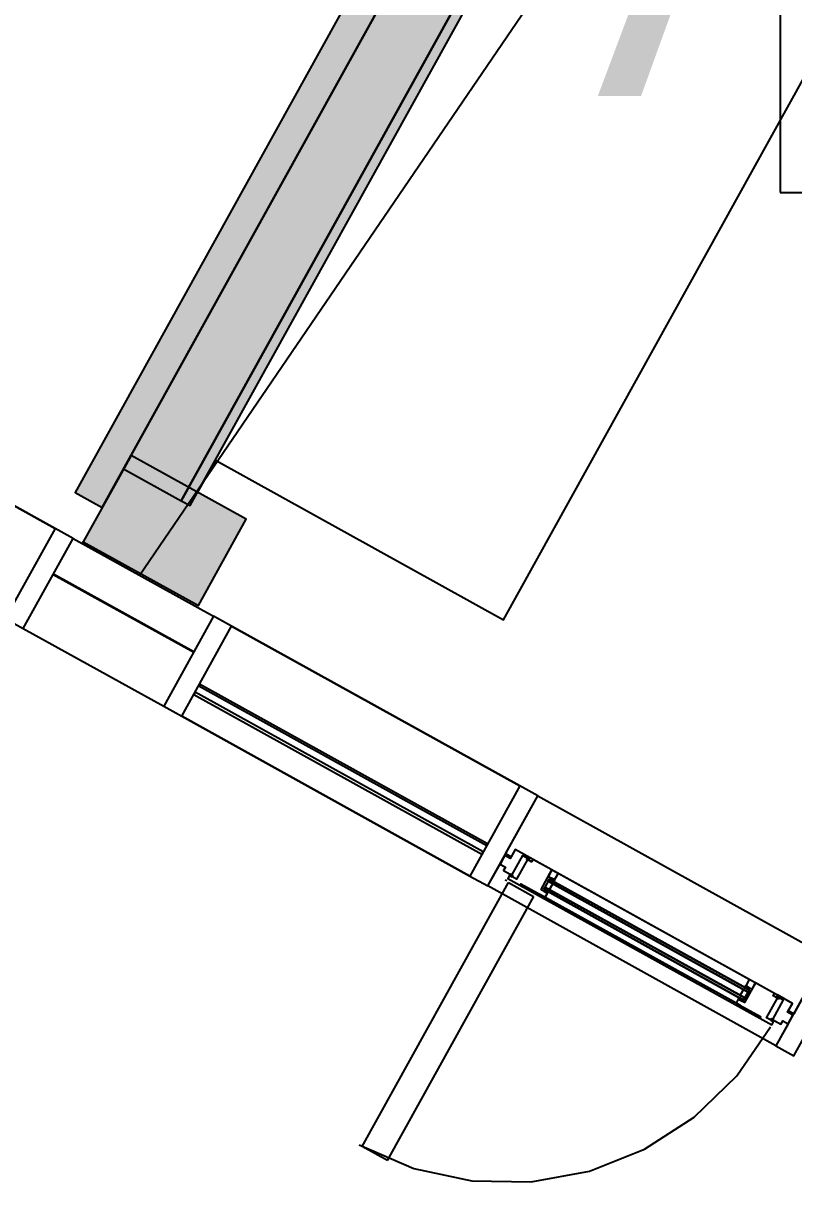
# Model space of a CAD drawing. Header units: metres. Extents: x 2.5 to 42.6, y 0.9 to 31.9.
# Drawn here: x 27.076 to 27.813, y 10.604 to 11.712 of the extents above; entities that cross this region are included whole.
import ezdxf

# ---------------------------------------------------------------- set-up
doc = ezdxf.new("R2010")
doc.units = ezdxf.units.M
for name, color, linetype in [('ARREDI', 9, 'Continuous'), ('PARETI_STRUTTURE', 7, 'Continuous'), ('PILASTRI_SETTI', 8, 'Continuous'), ('WAYFINDING_RIQUADRI', 7, 'Continuous'), ('WAYFINDING_TESTI', 7, 'Continuous')]:
    doc.layers.add(name, color=color, linetype=linetype)

msp = doc.modelspace()

# ---------------------------------------------------------------- linework, layer by layer
at = {"layer": 'ARREDI'}
msp.add_lwpolyline([(27.2598, 11.2942), (27.5353, 11.1415), (28.0475, 12.0656), (27.772, 12.2183)], dxfattribs=at)
for points in [[(27.2392, 11.1108), (27.1049, 11.1852), (27.1047, 11.1849), (27.239, 11.1104)], [(27.5353, 10.9018), (27.5434, 10.8974), (27.5538, 10.9162), (27.56, 10.9127), (27.5607, 10.9139), (27.5464, 10.9218), (27.5417, 10.9134), (27.5366, 10.9163), (27.5319, 10.908), (27.5371, 10.9051)], [(27.5394, 10.8942), (27.5509, 10.8878), (27.5517, 10.8892), (27.5751, 10.8763), (27.5772, 10.8801), (27.5712, 10.8835), (27.5816, 10.9023), (27.5634, 10.9124), (27.5622, 10.9101), (27.5581, 10.9124), (27.5476, 10.8935), (27.541, 10.8972)], [(27.5568, 10.9132), (27.5591, 10.9119), (27.5596, 10.9129), (27.5573, 10.9142)], [(27.5816, 10.9023), (27.5782, 10.8962), (27.5842, 10.8929), (27.5876, 10.899)], [(27.5418, 10.8982), (27.5411, 10.8971), (27.5437, 10.8957), (27.5443, 10.8968)], [(27.5793, 10.8835), (27.5824, 10.889), (27.5779, 10.8915), (27.5748, 10.886)], [(27.5834, 10.8912), (27.5843, 10.8929), (27.5813, 10.8945), (27.5804, 10.8928)], [(27.5737, 10.8821), (27.5772, 10.8801), (27.578, 10.8815), (27.5744, 10.8835)], [(27.7918, 10.7543), (27.7935, 10.7573), (27.7869, 10.7609), (27.7974, 10.7798), (27.7933, 10.7821), (27.7945, 10.7843), (27.7763, 10.7944), (27.7659, 10.7756), (27.7598, 10.7789), (27.7577, 10.7751), (27.7811, 10.7621), (27.7803, 10.7607)], [(27.7659, 10.79), (27.7689, 10.7883), (27.7699, 10.79), (27.7669, 10.7917)], [(27.7763, 10.7944), (27.7703, 10.7977), (27.767, 10.7916), (27.773, 10.7883)], [(27.7634, 10.7769), (27.7642, 10.7784), (27.7606, 10.7803), (27.7598, 10.7789)], [(27.7616, 10.7825), (27.7661, 10.78), (27.7691, 10.7855), (27.7647, 10.788)], [(27.8005, 10.7549), (27.8023, 10.7582), (27.8075, 10.7553), (27.8121, 10.7636), (27.8069, 10.7665), (27.8115, 10.7748), (27.7972, 10.7828), (27.7966, 10.7816), (27.8028, 10.7782), (27.7924, 10.7593)], [(27.7987, 10.7791), (27.7993, 10.7801), (27.797, 10.7814), (27.7964, 10.7803)], [(27.794, 10.7585), (27.7914, 10.7599), (27.7908, 10.7587), (27.7934, 10.7573)]]:
    msp.add_lwpolyline(points, close=True, dxfattribs=at)
at = {"layer": 'PARETI_STRUTTURE'}
for points in [[(28.7835, 13.5234), (27.1875, 11.184)], [(28.1615, 13.1321), (27.1256, 11.2632), (27.1514, 11.2488), (28.1873, 13.1178)], [(28.1873, 13.1178), (27.1719, 11.2859), (27.227, 11.2553), (28.2424, 13.0872)], [(28.2424, 13.0872), (27.227, 11.2553), (27.2356, 11.2506), (27.772, 12.2183)], [(27.2598, 11.2942), (27.2428, 11.2634)], [(27.2428, 11.2634), (27.2598, 11.2942)], [(27.1238, 11.2193), (27.2581, 11.1449)], [(27.1333, 11.2161), (27.1324, 11.2145)], [(27.197, 11.1808), (27.1961, 11.1792)], [(27.1961, 11.1792), (27.197, 11.1808)], [(27.0761, 11.1332), (27.2104, 11.0588)], [(27.2276, 11.0492), (27.5031, 10.8965)], [(27.5031, 10.8965), (27.2276, 11.0492)], [(27.5373, 10.9176), (27.568, 10.9731)], [(27.568, 10.9731), (27.8435, 10.8204)], [(27.5203, 10.887), (27.532, 10.908)], [(27.4, 10.638), (27.54, 10.8904)], [(27.537, 10.8929), (27.5384, 10.8921)], [(27.54, 10.8904), (27.5641, 10.8771)], [(27.7702, 10.7977), (27.5877, 10.8989)], [(27.7958, 10.7343), (27.5203, 10.887)], [(27.762, 10.7727), (27.5708, 10.8787)], [(27.5641, 10.8771), (27.4241, 10.6246)], [(27.8435, 10.8204), (27.8128, 10.7649)], [(27.3974, 10.6395), (27.4495, 10.617), (27.5049, 10.6051), (27.5616, 10.6042), (27.6174, 10.6144), (27.6701, 10.6353), (27.7177, 10.6661), (27.7585, 10.7056), (27.7907, 10.7522)], [(27.8075, 10.7553), (27.7958, 10.7343)], [(27.4242, 10.6246), (27.4, 10.638)]]:
    msp.add_lwpolyline(points, dxfattribs=at)
for points in [[(27.1066, 11.2289), (26.8655, 11.3625)], [(27.1791, 11.2987), (27.1333, 11.2161), (27.2435, 11.155), (27.2893, 11.2377)], [(27.1238, 11.2193), (27.1066, 11.2289), (27.0588, 11.1428), (27.0761, 11.1332)], [(27.2753, 11.1353), (27.2581, 11.1449), (27.2104, 11.0588), (27.2276, 11.0492)], [(27.5508, 10.9826), (27.2753, 11.1353)], [(27.2446, 11.0799), (27.2438, 11.0785), (27.5193, 10.9258), (27.5201, 10.9272)], [(27.2404, 11.0723), (27.2392, 11.0702), (27.5147, 10.9175), (27.5159, 10.9196)], [(27.568, 10.9731), (27.5508, 10.9826), (27.5031, 10.8965), (27.5203, 10.887)], [(27.8076, 10.7678), (27.8115, 10.7748), (27.5464, 10.9218), (27.5425, 10.9148), (27.5373, 10.9176), (27.532, 10.908), (27.5371, 10.9051), (27.5353, 10.9018), (27.5417, 10.8983), (27.5394, 10.8942), (27.7918, 10.7543), (27.7941, 10.7584), (27.8005, 10.7549), (27.8023, 10.7582), (27.8075, 10.7553), (27.8128, 10.7649)], [(27.7691, 10.7855), (27.5779, 10.8915), (27.579, 10.8936), (27.7703, 10.7876)], [(27.7703, 10.7876), (27.579, 10.8936), (27.5779, 10.8915), (27.7692, 10.7855)], [(27.5737, 10.8839), (27.5748, 10.886), (27.7661, 10.78), (27.7649, 10.7779)], [(27.5737, 10.8839), (27.7649, 10.7779), (27.7661, 10.78), (27.5748, 10.886)], [(27.8608, 10.8108), (27.8435, 10.8204), (27.7958, 10.7343), (27.813, 10.7247)]]:
    msp.add_lwpolyline(points, close=True, dxfattribs=at)
at = {"layer": 'PILASTRI_SETTI'}
for points in [[(27.1514, 11.2488), (28.1873, 13.1178), (27.1256, 11.2632), (28.1615, 13.1321)], [(27.227, 11.2553), (28.2424, 13.0872), (27.1719, 11.2859), (28.1873, 13.1178)], [(27.2356, 11.2505), (27.772, 12.2183), (27.227, 11.2553), (27.7634, 12.2231)], [(27.2435, 11.155), (27.2893, 11.2377), (27.1333, 11.2161), (27.1791, 11.2988)]]:
    msp.add_solid(points, dxfattribs=at)
at = {"layer": 'WAYFINDING_RIQUADRI'}
msp.add_lwpolyline([(27.8, 11.55), (29.4, 11.55), (29.4, 12.05), (27.8, 12.05)], close=True, dxfattribs=at)

# ---------------------------------------------------------------- texts
at = {"layer": 'WAYFINDING_TESTI', "insert": (28.6, 11.8), "char_height": 0.32, "attachment_point": 5}
msp.add_mtext('AULA 115', dxfattribs=at)

doc.saveas('drawing.dxf')
